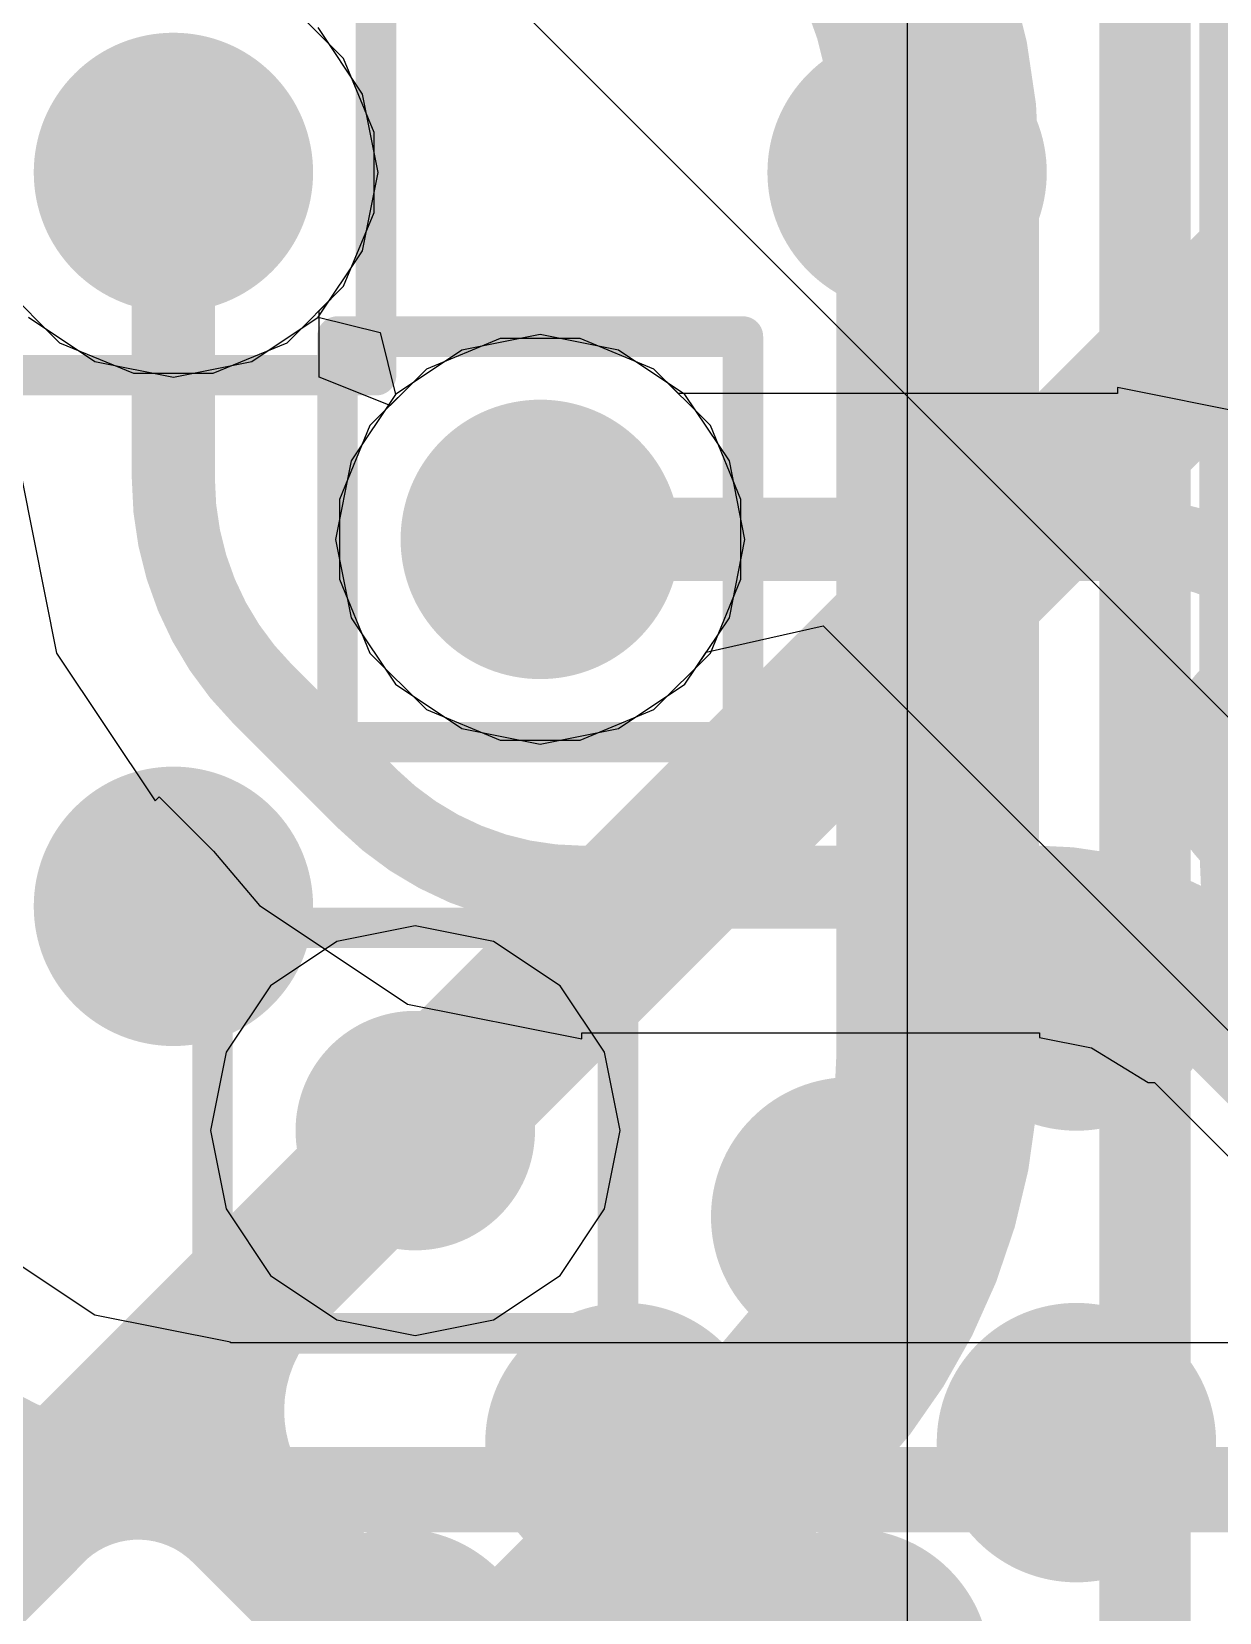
# Model space of a CAD drawing. Header units: inches. Extents: x -6 to 284, y -12 to 154.
# Drawn here: x 56.069 to 57.557, y 1.416 to 3.397 of the extents above; entities that cross this region are included whole.
import ezdxf

# ---------------------------------------------------------------- set-up
doc = ezdxf.new("R2010")
doc.units = ezdxf.units.IN
for name, color, linetype in [('Bottom Layer', 5, 'Continuous'), ('Bottom Overlay', 54, 'Continuous'), ('Bottom Paste', 16, 'Continuous'), ('Bottom Solder', 6, 'Continuous'), ('Drill Drawing', 1, 'Continuous'), ('GND-1', 16, 'Continuous'), ('GND-2', 90, 'Continuous'), ('GND-3', 216, 'Continuous'), ('GND-4', 54, 'Continuous'), ('PWR-1', 156, 'Continuous'), ('PWR-2', 130, 'Continuous'), ('Signal L1', 76, 'Continuous'), ('Signal L2', 6, 'Continuous'), ('Top Layer', 1, 'Continuous'), ('Top Paste', 8, 'Continuous'), ('Top Solder', 216, 'Continuous'), ('Via Holes', 16, 'Continuous')]:
    doc.layers.add(name, color=color, linetype=linetype)

# ---------------------------------------------------------------- blocks, each defined once
blk = doc.blocks.new('BGA_565_15_5_14_4__132')
at = {"layer": 'Top Layer'}
h = blk.add_hatch(color=1, dxfattribs=at)
edge = h.paths.add_edge_path()
edge.add_arc((2.60000242, 6.7999991), 0.12499848, 0, 360)
h = blk.add_hatch(color=1, dxfattribs=at)
edge = h.paths.add_edge_path()
edge.add_arc((2.99999908, 6.7999991), 0.12499848, 0, 360)
h = blk.add_hatch(color=1, dxfattribs=at)
edge = h.paths.add_edge_path()
edge.add_arc((1.79999894, 6.399999899999999), 0.12499848, 0, 360)
h = blk.add_hatch(color=1, dxfattribs=at)
edge = h.paths.add_edge_path()
edge.add_arc((2.20000068, 6.399999899999999), 0.12499848, 0, 360)
h = blk.add_hatch(color=1, dxfattribs=at)
edge = h.paths.add_edge_path()
edge.add_arc((2.59999988, 6.399999899999999), 0.12499848, 0, 360)
h = blk.add_hatch(color=1, dxfattribs=at)
edge = h.paths.add_edge_path()
edge.add_arc((2.99999908, 6.399999899999999), 0.12499848, 0, 360)
h = blk.add_hatch(color=1, dxfattribs=at)
edge = h.paths.add_edge_path()
edge.add_arc((3.40000082, 6.399999899999999), 0.12499848, 0, 360)
h = blk.add_hatch(color=1, dxfattribs=at)
edge = h.paths.add_edge_path()
edge.add_arc((1.62500056, 5.52500038), 0.12499848, 0, 360)
h = blk.add_hatch(color=1, dxfattribs=at)
edge = h.paths.add_edge_path()
edge.add_arc((2.27499926, 5.52500038), 0.12499848, 0, 360)
h = blk.add_hatch(color=1, dxfattribs=at)
edge = h.paths.add_edge_path()
edge.add_arc((2.9250005, 5.52500038), 0.12499848, 0, 360)
h = blk.add_hatch(color=1, dxfattribs=at)
edge = h.paths.add_edge_path()
edge.add_arc((2.27499926, 4.87499914), 0.12499848, 0, 360)
at = {"layer": 'Top Paste'}
h = blk.add_hatch(color=8, dxfattribs=at)
edge = h.paths.add_edge_path()
edge.add_arc((2.60000242, 6.7999991), 0.12499848, 0, 360)
h = blk.add_hatch(color=8, dxfattribs=at)
edge = h.paths.add_edge_path()
edge.add_arc((2.99999908, 6.7999991), 0.12499848, 0, 360)
h = blk.add_hatch(color=8, dxfattribs=at)
edge = h.paths.add_edge_path()
edge.add_arc((1.79999894, 6.399999899999999), 0.12499848, 0, 360)
h = blk.add_hatch(color=8, dxfattribs=at)
edge = h.paths.add_edge_path()
edge.add_arc((2.20000068, 6.399999899999999), 0.12499848, 0, 360)
h = blk.add_hatch(color=8, dxfattribs=at)
edge = h.paths.add_edge_path()
edge.add_arc((2.59999988, 6.399999899999999), 0.12499848, 0, 360)
h = blk.add_hatch(color=8, dxfattribs=at)
edge = h.paths.add_edge_path()
edge.add_arc((2.99999908, 6.399999899999999), 0.12499848, 0, 360)
h = blk.add_hatch(color=8, dxfattribs=at)
edge = h.paths.add_edge_path()
edge.add_arc((3.40000082, 6.399999899999999), 0.12499848, 0, 360)
h = blk.add_hatch(color=8, dxfattribs=at)
edge = h.paths.add_edge_path()
edge.add_arc((1.62500056, 5.52500038), 0.12499848, 0, 360)
h = blk.add_hatch(color=8, dxfattribs=at)
edge = h.paths.add_edge_path()
edge.add_arc((2.27499926, 5.52500038), 0.12499848, 0, 360)
h = blk.add_hatch(color=8, dxfattribs=at)
edge = h.paths.add_edge_path()
edge.add_arc((2.9250005, 5.52500038), 0.12499848, 0, 360)
h = blk.add_hatch(color=8, dxfattribs=at)
edge = h.paths.add_edge_path()
edge.add_arc((2.27499926, 4.87499914), 0.12499848, 0, 360)
at = {"layer": 'Top Solder'}
h = blk.add_hatch(color=216, dxfattribs=at)
edge = h.paths.add_edge_path()
edge.add_arc((2.60000242, 6.7999991), 0.17499838, 0, 360)
h = blk.add_hatch(color=216, dxfattribs=at)
edge = h.paths.add_edge_path()
edge.add_arc((2.99999908, 6.7999991), 0.17499838, 0, 360)
h = blk.add_hatch(color=216, dxfattribs=at)
edge = h.paths.add_edge_path()
edge.add_arc((1.79999894, 6.399999899999999), 0.17499838, 0, 360)
h = blk.add_hatch(color=216, dxfattribs=at)
edge = h.paths.add_edge_path()
edge.add_arc((2.20000068, 6.399999899999999), 0.17499838, 0, 360)
h = blk.add_hatch(color=216, dxfattribs=at)
edge = h.paths.add_edge_path()
edge.add_arc((2.59999988, 6.399999899999999), 0.17499838, 0, 360)
h = blk.add_hatch(color=216, dxfattribs=at)
edge = h.paths.add_edge_path()
edge.add_arc((2.99999908, 6.399999899999999), 0.17499838, 0, 360)
h = blk.add_hatch(color=216, dxfattribs=at)
edge = h.paths.add_edge_path()
edge.add_arc((3.40000082, 6.399999899999999), 0.17499838, 0, 360)
h = blk.add_hatch(color=216, dxfattribs=at)
edge = h.paths.add_edge_path()
edge.add_arc((1.62500056, 5.52500038), 0.17499838, 0, 360)
h = blk.add_hatch(color=216, dxfattribs=at)
edge = h.paths.add_edge_path()
edge.add_arc((2.27499926, 5.52500038), 0.17499838, 0, 360)
h = blk.add_hatch(color=216, dxfattribs=at)
edge = h.paths.add_edge_path()
edge.add_arc((2.9250005, 5.52500038), 0.17499838, 0, 360)
h = blk.add_hatch(color=216, dxfattribs=at)
edge = h.paths.add_edge_path()
edge.add_arc((2.27499926, 4.87499914), 0.17499838, 0, 360)
blk = doc.blocks.new('CAP_0201_B_376')
at = {"layer": 'Bottom Layer'}
for points in [[(-0.44999656, 0.1499997), (-0.14999716, 0.1499997), (-0.14999716, -0.1499997), (-0.44999656, -0.1499997)], [(0.14999716, 0.1499997), (0.44999656, 0.1499997), (0.44999656, -0.1499997), (0.14999716, -0.1499997)]]:
    blk.add_hatch(color=5, dxfattribs=at).paths.add_polyline_path(points)
at = {"layer": 'Bottom Paste'}
for points in [[(-0.44999656, 0.1499997), (-0.14999716, 0.1499997), (-0.14999716, -0.1499997), (-0.44999656, -0.1499997)], [(0.14999716, 0.1499997), (0.44999656, 0.1499997), (0.44999656, -0.1499997), (0.14999716, -0.1499997)]]:
    blk.add_hatch(color=16, dxfattribs=at).paths.add_polyline_path(points)
at = {"layer": 'Bottom Solder'}
for points in [[(-0.50499772, 0.20500086), (-0.094996, 0.20500086), (-0.094996, -0.20500086), (-0.50499772, -0.20500086)], [(0.094996, 0.20500086), (0.50499772, 0.20500086), (0.50499772, -0.20500086), (0.094996, -0.20500086)]]:
    blk.add_hatch(color=6, dxfattribs=at).paths.add_polyline_path(points)
at = {"layer": 'Bottom Overlay'}
for points in [[(-0.5334, 0.2286, 0.127, 0.127, 0), (-0.2032, 0.2286, 0.127, 0.127, 0)], [(-0.5334, 0.2286, 0.127, 0.127, 0), (-0.5334, -0.2286, 0.127, 0.127, 0)], [(0.2032, 0.2286, 0.127, 0.127, 0), (0.5334, 0.2286, 0.127, 0.127, 0)], [(0.5334, 0.2286, 0.127, 0.127, 0), (0.5334, -0.2286, 0.127, 0.127, 0)], [(-0.5334, -0.2286, 0.127, 0.127, 0), (-0.2032, -0.2286, 0.127, 0.127, 0)], [(0.2032, -0.2286, 0.127, 0.127, 0), (0.5334, -0.2286, 0.127, 0.127, 0)]]:
    blk.add_lwpolyline(points, format="xyseb", dxfattribs=at)
for points in [[(-0.5651499999999999, 0.2286, 0.0635, 0.0635, 1), (-0.5016499999999999, 0.2286, 0.0635, 0.0635, 1)], [(-0.5651499999999999, 0.2286, 0.0635, 0.0635, 1), (-0.5016499999999999, 0.2286, 0.0635, 0.0635, 1)], [(-0.23495, 0.2286, 0.0635, 0.0635, 1), (-0.17145, 0.2286, 0.0635, 0.0635, 1)], [(0.17145, 0.2286, 0.0635, 0.0635, 1), (0.23495, 0.2286, 0.0635, 0.0635, 1)], [(0.5016499999999999, 0.2286, 0.0635, 0.0635, 1), (0.5651499999999999, 0.2286, 0.0635, 0.0635, 1)], [(0.5016499999999999, 0.2286, 0.0635, 0.0635, 1), (0.5651499999999999, 0.2286, 0.0635, 0.0635, 1)], [(-0.5651499999999999, -0.2286, 0.0635, 0.0635, 1), (-0.5016499999999999, -0.2286, 0.0635, 0.0635, 1)], [(-0.5651499999999999, -0.2286, 0.0635, 0.0635, 1), (-0.5016499999999999, -0.2286, 0.0635, 0.0635, 1)], [(-0.23495, -0.2286, 0.0635, 0.0635, 1), (-0.17145, -0.2286, 0.0635, 0.0635, 1)], [(0.17145, -0.2286, 0.0635, 0.0635, 1), (0.23495, -0.2286, 0.0635, 0.0635, 1)], [(0.5016499999999999, -0.2286, 0.0635, 0.0635, 1), (0.5651499999999999, -0.2286, 0.0635, 0.0635, 1)], [(0.5016499999999999, -0.2286, 0.0635, 0.0635, 1), (0.5651499999999999, -0.2286, 0.0635, 0.0635, 1)]]:
    blk.add_lwpolyline(points, format="xyseb", close=True, dxfattribs=at)

msp = doc.modelspace()

# ---------------------------------------------------------------- hatches: boundary and pattern name
at = {"layer": 'Bottom Layer'}
h = msp.add_hatch(color=5, dxfattribs=at)
edge = h.paths.add_edge_path()
edge.add_arc((56.2462934, 3.22015612), 0.1499997, 0, 360)
h = msp.add_hatch(color=5, dxfattribs=at)
edge = h.paths.add_edge_path()
edge.add_arc((56.70591401999999, 2.7605355), 0.1499997, 0, 360)
h = msp.add_hatch(color=5, dxfattribs=at)
edge = h.paths.add_edge_path()
edge.add_arc((56.54941445999999, 2.0199731), 0.1499997, 0, 360)
at = {"layer": 'GND-1'}
h = msp.add_hatch(color=16, dxfattribs=at)
edge = h.paths.add_edge_path()
edge.add_arc((56.2462934, 3.22015612), 0.1499997, 0, 360)
h = msp.add_hatch(color=16, dxfattribs=at)
edge = h.paths.add_edge_path()
edge.add_arc((56.70591401999999, 2.7605355), 0.1499997, 0, 360)
h = msp.add_hatch(color=16, dxfattribs=at)
edge = h.paths.add_edge_path()
edge.add_arc((56.54941445999999, 2.0199731), 0.1499997, 0, 360)
at = {"layer": 'GND-2'}
h = msp.add_hatch(color=90, dxfattribs=at)
edge = h.paths.add_edge_path()
edge.add_arc((56.2462934, 3.22015612), 0.1499997, 0, 360)
h = msp.add_hatch(color=90, dxfattribs=at)
edge = h.paths.add_edge_path()
edge.add_arc((56.70591401999999, 2.7605355), 0.1499997, 0, 360)
h = msp.add_hatch(color=90, dxfattribs=at)
edge = h.paths.add_edge_path()
edge.add_arc((56.54941445999999, 2.0199731), 0.1499997, 0, 360)
at = {"layer": 'GND-3'}
h = msp.add_hatch(color=216, dxfattribs=at)
edge = h.paths.add_edge_path()
edge.add_arc((56.2462934, 3.22015612), 0.1499997, 0, 360)
h = msp.add_hatch(color=216, dxfattribs=at)
edge = h.paths.add_edge_path()
edge.add_arc((56.70591401999999, 2.7605355), 0.1499997, 0, 360)
h = msp.add_hatch(color=216, dxfattribs=at)
edge = h.paths.add_edge_path()
edge.add_arc((56.54941445999999, 2.0199731), 0.1499997, 0, 360)
at = {"layer": 'GND-4'}
h = msp.add_hatch(color=54, dxfattribs=at)
edge = h.paths.add_edge_path()
edge.add_arc((56.2462934, 3.22015612), 0.1499997, 0, 360)
h = msp.add_hatch(color=54, dxfattribs=at)
edge = h.paths.add_edge_path()
edge.add_arc((56.70591401999999, 2.7605355), 0.1499997, 0, 360)
h = msp.add_hatch(color=54, dxfattribs=at)
edge = h.paths.add_edge_path()
edge.add_arc((56.54941445999999, 2.0199731), 0.1499997, 0, 360)
at = {"layer": 'PWR-1'}
h = msp.add_hatch(color=156, dxfattribs=at)
edge = h.paths.add_edge_path()
edge.add_arc((56.2462934, 3.22015612), 0.1499997, 0, 360)
h = msp.add_hatch(color=156, dxfattribs=at)
edge = h.paths.add_edge_path()
edge.add_arc((56.70591401999999, 2.7605355), 0.1499997, 0, 360)
h = msp.add_hatch(color=156, dxfattribs=at)
edge = h.paths.add_edge_path()
edge.add_arc((56.54941445999999, 2.0199731), 0.1499997, 0, 360)
at = {"layer": 'PWR-2'}
h = msp.add_hatch(color=130, dxfattribs=at)
edge = h.paths.add_edge_path()
edge.add_arc((56.2462934, 3.22015612), 0.1499997, 0, 360)
h = msp.add_hatch(color=130, dxfattribs=at)
edge = h.paths.add_edge_path()
edge.add_arc((56.70591401999999, 2.7605355), 0.1499997, 0, 360)
h = msp.add_hatch(color=130, dxfattribs=at)
edge = h.paths.add_edge_path()
edge.add_arc((56.54941445999999, 2.0199731), 0.1499997, 0, 360)
at = {"layer": 'Signal L1'}
h = msp.add_hatch(color=76, dxfattribs=at)
edge = h.paths.add_edge_path()
edge.add_arc((56.2462934, 3.22015612), 0.1499997, 0, 360)
h = msp.add_hatch(color=76, dxfattribs=at)
edge = h.paths.add_edge_path()
edge.add_arc((56.70591401999999, 2.7605355), 0.1499997, 0, 360)
h = msp.add_hatch(color=76, dxfattribs=at)
edge = h.paths.add_edge_path()
edge.add_arc((56.54941445999999, 2.0199731), 0.1499997, 0, 360)
at = {"layer": 'Signal L2'}
h = msp.add_hatch(color=6, dxfattribs=at)
edge = h.paths.add_edge_path()
edge.add_arc((56.2462934, 3.22015612), 0.1499997, 0, 360)
h = msp.add_hatch(color=6, dxfattribs=at)
edge = h.paths.add_edge_path()
edge.add_arc((56.70591401999999, 2.7605355), 0.1499997, 0, 360)
h = msp.add_hatch(color=6, dxfattribs=at)
edge = h.paths.add_edge_path()
edge.add_arc((56.54941445999999, 2.0199731), 0.1499997, 0, 360)
at = {"layer": 'Top Layer'}
h = msp.add_hatch(color=1, dxfattribs=at)
edge = h.paths.add_edge_path()
edge.add_arc((56.2462934, 3.22015612), 0.1499997, 0, 360)
h = msp.add_hatch(color=1, dxfattribs=at)
edge = h.paths.add_edge_path()
edge.add_arc((56.70591401999999, 2.7605355), 0.1499997, 0, 360)
h = msp.add_hatch(color=1, dxfattribs=at)
edge = h.paths.add_edge_path()
edge.add_arc((56.54941445999999, 2.0199731), 0.1499997, 0, 360)
at = {"layer": 'Via Holes'}
h = msp.add_hatch(color=7, dxfattribs=at)
edge = h.paths.add_edge_path()
edge.add_arc((56.2462934, 3.22015612), 0.07499858, 0, 360)
h = msp.add_hatch(color=7, dxfattribs=at)
edge = h.paths.add_edge_path()
edge.add_arc((56.70591401999999, 2.7605355), 0.07499858, 0, 360)
h = msp.add_hatch(color=7, dxfattribs=at)
edge = h.paths.add_edge_path()
edge.add_arc((56.54941445999999, 2.0199731), 0.07499858, 0, 360)

# ---------------------------------------------------------------- linework, layer by layer
at = {"layer": 'Bottom Layer'}
for p, q in [((56.45958989999999, 3.36267552), (56.38881279999999, 3.43345262)), ((56.4978931, 3.27020174), (56.45958989999999, 3.36267552)), ((56.4978931, 3.1701105), (56.4978931, 3.27020174)), ((56.45958989999999, 3.07763672), (56.4978931, 3.1701105)), ((56.428894, 3.04694082), (56.45958989999999, 3.07763672)), ((56.428894, 2.9638371), (56.428894, 3.04694082)), ((56.6558684, 3.0121352), (56.56339462, 2.973832)), ((56.75595963999999, 3.0121352), (56.6558684, 3.0121352)), ((56.84843341999999, 2.973832), (56.75595963999999, 3.0121352)), ((56.56339462, 2.973832), (56.51779399999999, 2.92823138)), ((56.87913185999999, 2.94313356), (56.84843341999999, 2.973832)), ((56.51779399999999, 2.92823138), (56.428894, 2.9638371)), ((57.64758853999999, 2.9071316), (57.42905963999999, 2.95059862)), ((57.42905963999999, 2.95059862), (57.42905963999999, 2.94313356)), ((57.42905963999999, 2.94313356), (56.87913185999999, 2.94313356)), ((56.05627346, 2.836529759999999), (56.09974047999999, 2.61800086)), ((56.09974047999999, 2.61800086), (56.2233445, 2.43301774)), ((56.2233445, 2.43301774), (56.22851848, 2.4381841)), ((56.22851848, 2.4381841), (56.2286531, 2.4381714)), ((56.2286531, 2.4381714), (56.29667938, 2.37014512)), ((56.29667938, 2.37014512), (56.35426117999999, 2.30200454)), ((56.35426117999999, 2.30200454), (56.4263159, 2.25386138)), ((56.4263159, 2.25386138), (56.5395237, 2.17821764)), ((56.5395237, 2.17821764), (56.7580526, 2.13475062)), ((56.7580526, 2.13475062), (56.7580526, 2.14221568)), ((56.7580526, 2.14221568), (57.33142203999999, 2.14221568)), ((57.33142203999999, 2.14221568), (57.33142203999999, 2.13673182)), ((57.33142203999999, 2.13673182), (57.39683974, 2.1237194)), ((57.39683974, 2.1237194), (57.46775399999999, 2.08028032)), ((57.46775399999999, 2.08028032), (57.47554164, 2.08028286)), ((57.47554164, 2.08028286), (57.71277764, 1.84304686)), ((56.14811731999999, 1.78857148), (56.03827248, 1.86196732)), ((56.31797474, 1.7547844), (56.14811731999999, 1.78857148)), ((56.31797474, 1.75414686), (56.31797474, 1.7547844)), ((57.67595525999999, 1.75414686), (56.31797474, 1.75414686))]:
    msp.add_line(p, q, dxfattribs=at)
for points in [[(56.24631626, 2.836529759999999, 0.10414, 0.10414, 0), (56.24631626, 3.220176439999999, 0.10414, 0.10414, 0)], [(56.35775622, 2.56727452, 0.10414, 0.10414, -0.1987644589970463), (56.24631626, 2.836529759999999, 0.10414, 0.10414, 0)], [(56.70593688, 2.76055582, 0.10414, 0.10414, 0), (57.42905963999999, 2.76055582, 0.10414, 0.10414, 0)], [(57.42905963999999, 2.76055582, 0.10414, 0.10414, -0.1987644589970464), (57.69831488, 2.64911586, 0.10414, 0.10414, 0)], [(56.35775622, 2.56727452, 0.10414, 0.10414, 0), (56.48864495999999, 2.43638578, 0.10414, 0.10414, 0)], [(56.48864495999999, 2.43638578, 0.10414, 0.10414, 0), (56.48879735999999, 2.43623338, 0.10414, 0.10414, 0)], [(56.48879735999999, 2.43623338, 0.10414, 0.10414, -0.0001414213649990692), (56.48864495999999, 2.43638578, 0.10414, 0.10414, 0)], [(56.7580526, 2.32479342, 0.10414, 0.10414, -0.1987644589971193), (56.48879735999999, 2.43623338, 0.10414, 0.10414, 0)], [(56.7580526, 2.32479342, 0.10414, 0.10414, 0), (57.33142203999999, 2.32479342, 0.10414, 0.10414, 0)], [(57.33142203999999, 2.32479342, 0.10414, 0.10414, -0.1987644589970464), (57.60067727999999, 2.21335346, 0.10414, 0.10414, 0)], [(57.60067727999999, 2.21335346, 0.10414, 0.10414, 0), (57.91160122, 1.90242952, 0.10414, 0.10414, 0)], [(56.31797474, 1.57027372, 0.10668, 0.10668, -0.198912367379658), (55.87365254, 1.75431958, 0.10668, 0.10668, 0)], [(56.31797474, 1.57027372, 0.10668, 0.10668, 0), (58.78397438, 1.57027372, 0.10668, 0.10668, 0)]]:
    msp.add_lwpolyline(points, format="xyseb", dxfattribs=at)
for points in [[(56.22028125999999, 3.220176439999999, 0.05207, 0.05207, 1), (56.27235125999999, 3.220176439999999, 0.05207, 0.05207, 1)], [(56.22028125999999, 2.836529759999999, 0.05207, 0.05207, 1), (56.27235125999999, 2.836529759999999, 0.05207, 0.05207, 1)], [(56.22028125999999, 2.836529759999999, 0.05207, 0.05207, 1), (56.27235125999999, 2.836529759999999, 0.05207, 0.05207, 1)], [(56.67990188, 2.76055582, 0.05207, 0.05207, 1), (56.73197188, 2.76055582, 0.05207, 0.05207, 1)], [(57.40302464, 2.76055582, 0.05207, 0.05207, 1), (57.45509464, 2.76055582, 0.05207, 0.05207, 1)], [(57.40302464, 2.76055582, 0.05207, 0.05207, 1), (57.45509464, 2.76055582, 0.05207, 0.05207, 1)], [(56.33172122, 2.56727452, 0.05207, 0.05207, 1), (56.38379122, 2.56727452, 0.05207, 0.05207, 1)], [(56.33172122, 2.56727452, 0.05207, 0.05207, 1), (56.38379122, 2.56727452, 0.05207, 0.05207, 1)], [(56.46260996, 2.43638578, 0.05207, 0.05207, 1), (56.51467996, 2.43638578, 0.05207, 0.05207, 1)], [(56.46260996, 2.43638578, 0.05207, 0.05207, 1), (56.51467996, 2.43638578, 0.05207, 0.05207, 1)], [(56.46260996, 2.43638578, 0.05207, 0.05207, 1), (56.51467996, 2.43638578, 0.05207, 0.05207, 1)], [(56.46276236, 2.43623338, 0.05207, 0.05207, 1), (56.51483235999999, 2.43623338, 0.05207, 0.05207, 1)], [(56.46276236, 2.43623338, 0.05207, 0.05207, 1), (56.51483235999999, 2.43623338, 0.05207, 0.05207, 1)], [(56.46276236, 2.43623338, 0.05207, 0.05207, 1), (56.51483235999999, 2.43623338, 0.05207, 0.05207, 1)], [(56.7320176, 2.32479342, 0.05207, 0.05207, 1), (56.78408759999999, 2.32479342, 0.05207, 0.05207, 1)], [(56.7320176, 2.32479342, 0.05207, 0.05207, 1), (56.78408759999999, 2.32479342, 0.05207, 0.05207, 1)], [(57.30538704, 2.32479342, 0.05207, 0.05207, 1), (57.35745704, 2.32479342, 0.05207, 0.05207, 1)], [(57.30538704, 2.32479342, 0.05207, 0.05207, 1), (57.35745704, 2.32479342, 0.05207, 0.05207, 1)], [(57.57464228, 2.21335346, 0.05207, 0.05207, 1), (57.62671227999999, 2.21335346, 0.05207, 0.05207, 1)], [(57.57464228, 2.21335346, 0.05207, 0.05207, 1), (57.62671227999999, 2.21335346, 0.05207, 0.05207, 1)], [(56.29130473999999, 1.57027372, 0.05333999999999999, 0.05333999999999999, 1), (56.34464473999999, 1.57027372, 0.05333999999999999, 0.05333999999999999, 1)], [(56.29130473999999, 1.57027372, 0.05333999999999999, 0.05333999999999999, 1), (56.34464473999999, 1.57027372, 0.05333999999999999, 0.05333999999999999, 1)]]:
    msp.add_lwpolyline(points, format="xyseb", close=True, dxfattribs=at)
at = {"layer": 'Drill Drawing'}
for points in [[(56.5002934, 2.96615612, 0.0508, 0.0508, 0), (56.5002934, 3.47415612, 0.0508, 0.0508, 0)], [(56.45191402, 3.0145355, 0.0508, 0.0508, 0), (56.95991402, 3.0145355, 0.0508, 0.0508, 0)], [(56.45191402, 2.5065355, 0.0508, 0.0508, 0), (56.45191402, 3.0145355, 0.0508, 0.0508, 0)], [(56.95991402, 2.5065355, 0.0508, 0.0508, 0), (56.95991402, 3.0145355, 0.0508, 0.0508, 0)], [(55.99229339999999, 2.96615612, 0.0508, 0.0508, 0), (56.5002934, 2.96615612, 0.0508, 0.0508, 0)], [(56.45191402, 2.5065355, 0.0508, 0.0508, 0), (56.95991402, 2.5065355, 0.0508, 0.0508, 0)], [(56.29541445999999, 2.2739731, 0.0508, 0.0508, 0), (56.80341445999999, 2.2739731, 0.0508, 0.0508, 0)], [(56.29541445999999, 1.7659731, 0.0508, 0.0508, 0), (56.29541445999999, 2.2739731, 0.0508, 0.0508, 0)], [(56.80341445999999, 1.7659731, 0.0508, 0.0508, 0), (56.80341445999999, 2.2739731, 0.0508, 0.0508, 0)], [(56.29541445999999, 1.7659731, 0.0508, 0.0508, 0), (56.80341445999999, 1.7659731, 0.0508, 0.0508, 0)]]:
    msp.add_lwpolyline(points, format="xyseb", dxfattribs=at)
for points in [[(56.43921401999999, 3.0145355, 0.0254, 0.0254, 1), (56.46461401999999, 3.0145355, 0.0254, 0.0254, 1)], [(56.43921401999999, 3.0145355, 0.0254, 0.0254, 1), (56.46461401999999, 3.0145355, 0.0254, 0.0254, 1)], [(56.94721402, 3.0145355, 0.0254, 0.0254, 1), (56.97261401999999, 3.0145355, 0.0254, 0.0254, 1)], [(56.94721402, 3.0145355, 0.0254, 0.0254, 1), (56.97261401999999, 3.0145355, 0.0254, 0.0254, 1)], [(56.48759339999999, 2.96615612, 0.0254, 0.0254, 1), (56.5129934, 2.96615612, 0.0254, 0.0254, 1)], [(56.48759339999999, 2.96615612, 0.0254, 0.0254, 1), (56.5129934, 2.96615612, 0.0254, 0.0254, 1)], [(56.43921401999999, 2.5065355, 0.0254, 0.0254, 1), (56.46461401999999, 2.5065355, 0.0254, 0.0254, 1)], [(56.43921401999999, 2.5065355, 0.0254, 0.0254, 1), (56.46461401999999, 2.5065355, 0.0254, 0.0254, 1)], [(56.94721402, 2.5065355, 0.0254, 0.0254, 1), (56.97261401999999, 2.5065355, 0.0254, 0.0254, 1)], [(56.94721402, 2.5065355, 0.0254, 0.0254, 1), (56.97261401999999, 2.5065355, 0.0254, 0.0254, 1)], [(56.28271446, 2.2739731, 0.0254, 0.0254, 1), (56.30811446, 2.2739731, 0.0254, 0.0254, 1)], [(56.28271446, 2.2739731, 0.0254, 0.0254, 1), (56.30811446, 2.2739731, 0.0254, 0.0254, 1)], [(56.79071446, 2.2739731, 0.0254, 0.0254, 1), (56.81611445999999, 2.2739731, 0.0254, 0.0254, 1)], [(56.79071446, 2.2739731, 0.0254, 0.0254, 1), (56.81611445999999, 2.2739731, 0.0254, 0.0254, 1)], [(56.28271446, 1.7659731, 0.0254, 0.0254, 1), (56.30811446, 1.7659731, 0.0254, 0.0254, 1)], [(56.28271446, 1.7659731, 0.0254, 0.0254, 1), (56.30811446, 1.7659731, 0.0254, 0.0254, 1)], [(56.79071446, 1.7659731, 0.0254, 0.0254, 1), (56.81611445999999, 1.7659731, 0.0254, 0.0254, 1)], [(56.79071446, 1.7659731, 0.0254, 0.0254, 1), (56.81611445999999, 1.7659731, 0.0254, 0.0254, 1)]]:
    msp.add_lwpolyline(points, format="xyseb", close=True, dxfattribs=at)
at = {"layer": 'GND-1'}
for p, q in [((56.45958989999999, 3.36267552), (56.38881279999999, 3.43345262)), ((56.4978931, 3.27020174), (56.45958989999999, 3.36267552)), ((56.4978931, 3.1701105), (56.4978931, 3.27020174)), ((56.45958989999999, 3.07763672), (56.4978931, 3.1701105)), ((56.0329969, 3.07763672), (56.103774, 3.00685962)), ((56.38881279999999, 3.00685962), (56.45958989999999, 3.07763672)), ((56.6558684, 3.0121352), (56.56339462, 2.973832)), ((56.75595963999999, 3.0121352), (56.6558684, 3.0121352)), ((56.84843341999999, 2.973832), (56.75595963999999, 3.0121352)), ((56.103774, 3.00685962), (56.19624778, 2.96855642)), ((56.29633902, 2.96855642), (56.38881279999999, 3.00685962)), ((56.56339462, 2.973832), (56.49261752, 2.9030549)), ((56.91921051999999, 2.9030549), (56.84843341999999, 2.973832)), ((56.19624778, 2.96855642), (56.29633902, 2.96855642)), ((56.49261752, 2.9030549), (56.45431431999999, 2.81058112)), ((56.95751371999999, 2.81058112), (56.91921051999999, 2.9030549)), ((56.45431431999999, 2.81058112), (56.45431431999999, 2.710489879999999)), ((56.95751371999999, 2.710489879999999), (56.95751371999999, 2.81058112)), ((56.45431431999999, 2.710489879999999), (56.49261752, 2.6180161)), ((56.91921051999999, 2.6180161), (56.95751371999999, 2.710489879999999)), ((56.49261752, 2.6180161), (56.56339462, 2.547239)), ((56.84843341999999, 2.547239), (56.91921051999999, 2.6180161)), ((56.56339462, 2.547239), (56.6558684, 2.5089358)), ((56.75595963999999, 2.5089358), (56.84843341999999, 2.547239)), ((56.6558684, 2.5089358), (56.75595963999999, 2.5089358))]:
    msp.add_line(p, q, dxfattribs=at)
at = {"layer": 'GND-2'}
for p, q in [((56.45958989999999, 3.36267552), (56.38881279999999, 3.43345262)), ((56.4978931, 3.27020174), (56.45958989999999, 3.36267552)), ((56.4978931, 3.1701105), (56.4978931, 3.27020174)), ((56.45958989999999, 3.07763672), (56.4978931, 3.1701105)), ((56.0329969, 3.07763672), (56.103774, 3.00685962)), ((56.38881279999999, 3.00685962), (56.45958989999999, 3.07763672)), ((56.6558684, 3.0121352), (56.56339462, 2.973832)), ((56.75595963999999, 3.0121352), (56.6558684, 3.0121352)), ((56.84843341999999, 2.973832), (56.75595963999999, 3.0121352)), ((56.103774, 3.00685962), (56.19624778, 2.96855642)), ((56.29633902, 2.96855642), (56.38881279999999, 3.00685962)), ((56.56339462, 2.973832), (56.49261752, 2.9030549)), ((56.91921051999999, 2.9030549), (56.84843341999999, 2.973832)), ((56.19624778, 2.96855642), (56.29633902, 2.96855642)), ((56.49261752, 2.9030549), (56.45431431999999, 2.81058112)), ((56.95751371999999, 2.81058112), (56.91921051999999, 2.9030549)), ((56.45431431999999, 2.81058112), (56.45431431999999, 2.710489879999999)), ((56.95751371999999, 2.710489879999999), (56.95751371999999, 2.81058112)), ((56.45431431999999, 2.710489879999999), (56.49261752, 2.6180161)), ((56.91921051999999, 2.6180161), (56.95751371999999, 2.710489879999999)), ((56.49261752, 2.6180161), (56.56339462, 2.547239)), ((56.84843341999999, 2.547239), (56.91921051999999, 2.6180161)), ((56.56339462, 2.547239), (56.6558684, 2.5089358)), ((56.75595963999999, 2.5089358), (56.84843341999999, 2.547239)), ((56.6558684, 2.5089358), (56.75595963999999, 2.5089358))]:
    msp.add_line(p, q, dxfattribs=at)
at = {"layer": 'GND-3'}
for p, q in [((56.45958989999999, 3.36267552), (56.38881279999999, 3.43345262)), ((56.4978931, 3.27020174), (56.45958989999999, 3.36267552)), ((56.4978931, 3.1701105), (56.4978931, 3.27020174)), ((56.45958989999999, 3.07763672), (56.4978931, 3.1701105)), ((56.0329969, 3.07763672), (56.103774, 3.00685962)), ((56.38881279999999, 3.00685962), (56.45958989999999, 3.07763672)), ((56.6558684, 3.0121352), (56.56339462, 2.973832)), ((56.75595963999999, 3.0121352), (56.6558684, 3.0121352)), ((56.84843341999999, 2.973832), (56.75595963999999, 3.0121352)), ((56.103774, 3.00685962), (56.19624778, 2.96855642)), ((56.29633902, 2.96855642), (56.38881279999999, 3.00685962)), ((56.56339462, 2.973832), (56.49261752, 2.9030549)), ((56.91921051999999, 2.9030549), (56.84843341999999, 2.973832)), ((56.19624778, 2.96855642), (56.29633902, 2.96855642)), ((56.49261752, 2.9030549), (56.45431431999999, 2.81058112)), ((56.95751371999999, 2.81058112), (56.91921051999999, 2.9030549)), ((56.45431431999999, 2.81058112), (56.45431431999999, 2.710489879999999)), ((56.95751371999999, 2.710489879999999), (56.95751371999999, 2.81058112)), ((56.45431431999999, 2.710489879999999), (56.49261752, 2.6180161)), ((56.91921051999999, 2.6180161), (56.95751371999999, 2.710489879999999)), ((56.49261752, 2.6180161), (56.56339462, 2.547239)), ((56.84843341999999, 2.547239), (56.91921051999999, 2.6180161)), ((56.56339462, 2.547239), (56.6558684, 2.5089358)), ((56.75595963999999, 2.5089358), (56.84843341999999, 2.547239)), ((56.6558684, 2.5089358), (56.75595963999999, 2.5089358))]:
    msp.add_line(p, q, dxfattribs=at)
at = {"layer": 'GND-4'}
for p, q in [((56.45958989999999, 3.36267552), (56.38881279999999, 3.43345262)), ((56.4978931, 3.27020174), (56.45958989999999, 3.36267552)), ((56.4978931, 3.1701105), (56.4978931, 3.27020174)), ((56.45958989999999, 3.07763672), (56.4978931, 3.1701105)), ((56.0329969, 3.07763672), (56.103774, 3.00685962)), ((56.38881279999999, 3.00685962), (56.45958989999999, 3.07763672)), ((56.6558684, 3.0121352), (56.56339462, 2.973832)), ((56.75595963999999, 3.0121352), (56.6558684, 3.0121352)), ((56.84843341999999, 2.973832), (56.75595963999999, 3.0121352)), ((56.103774, 3.00685962), (56.19624778, 2.96855642)), ((56.29633902, 2.96855642), (56.38881279999999, 3.00685962)), ((56.56339462, 2.973832), (56.49261752, 2.9030549)), ((56.91921051999999, 2.9030549), (56.84843341999999, 2.973832)), ((56.19624778, 2.96855642), (56.29633902, 2.96855642)), ((56.49261752, 2.9030549), (56.45431431999999, 2.81058112)), ((56.95751371999999, 2.81058112), (56.91921051999999, 2.9030549)), ((56.45431431999999, 2.81058112), (56.45431431999999, 2.710489879999999)), ((56.95751371999999, 2.710489879999999), (56.95751371999999, 2.81058112)), ((56.45431431999999, 2.710489879999999), (56.49261752, 2.6180161)), ((56.91921051999999, 2.6180161), (56.95751371999999, 2.710489879999999)), ((56.49261752, 2.6180161), (56.56339462, 2.547239)), ((56.84843341999999, 2.547239), (56.91921051999999, 2.6180161)), ((56.56339462, 2.547239), (56.6558684, 2.5089358)), ((56.75595963999999, 2.5089358), (56.84843341999999, 2.547239)), ((56.6558684, 2.5089358), (56.75595963999999, 2.5089358))]:
    msp.add_line(p, q, dxfattribs=at)
at = {"layer": 'PWR-1'}
for p, q in [((57.16551685999999, 6.64059124), (57.16551685999999, -3.77004326)), ((56.48329572, 3.31832458), (56.4276875, 3.401550219999999)), ((56.50282324, 3.22015612), (56.48329572, 3.31832458)), ((56.48329572, 3.12198766), (56.50282324, 3.22015612)), ((56.4276875, 3.03876202), (56.48329572, 3.12198766)), ((56.06489929999999, 3.03876202), (56.14812494, 2.9831538)), ((56.34446186, 2.9831538), (56.4276875, 3.03876202)), ((56.70591401999999, 3.01706534), (56.60774556, 2.99753782)), ((56.80408247999999, 2.99753782), (56.70591401999999, 3.01706534)), ((56.60774556, 2.99753782), (56.52451992, 2.9419296)), ((56.88730811999999, 2.9419296), (56.80408247999999, 2.99753782)), ((56.14812494, 2.9831538), (56.2462934, 2.96362628)), ((56.2462934, 2.96362628), (56.34446186, 2.9831538)), ((56.52451992, 2.9419296), (56.4689117, 2.85870396)), ((56.94291634, 2.85870396), (56.88730811999999, 2.9419296)), ((56.4689117, 2.85870396), (56.44938418, 2.7605355)), ((56.96244386, 2.7605355), (56.94291634, 2.85870396)), ((56.44938418, 2.7605355), (56.4689117, 2.66236704)), ((56.94291634, 2.66236704), (56.96244386, 2.7605355)), ((56.4689117, 2.66236704), (56.52451992, 2.5791414)), ((56.88730811999999, 2.5791414), (56.94291634, 2.66236704)), ((56.52451992, 2.5791414), (56.60774556, 2.52353318)), ((56.80408247999999, 2.52353318), (56.88730811999999, 2.5791414)), ((56.60774556, 2.52353318), (56.70591401999999, 2.50400566)), ((56.70591401999999, 2.50400566), (56.80408247999999, 2.52353318)), ((56.54941445999999, 2.27650294), (56.451246, 2.25697542)), ((56.64758292, 2.25697542), (56.54941445999999, 2.27650294)), ((56.451246, 2.25697542), (56.36802036, 2.2013672)), ((56.73080855999999, 2.2013672), (56.64758292, 2.25697542)), ((56.36802036, 2.2013672), (56.31241214, 2.11814156)), ((56.78641678, 2.11814156), (56.73080855999999, 2.2013672)), ((56.31241214, 2.11814156), (56.29288462, 2.0199731)), ((56.80594429999999, 2.0199731), (56.78641678, 2.11814156)), ((56.29288462, 2.0199731), (56.31241214, 1.92180464)), ((56.78641678, 1.92180464), (56.80594429999999, 2.0199731)), ((56.31241214, 1.92180464), (56.36802036, 1.838579)), ((56.73080855999999, 1.838579), (56.78641678, 1.92180464)), ((56.36802036, 1.838579), (56.451246, 1.78297078)), ((56.64758292, 1.78297078), (56.73080855999999, 1.838579)), ((56.451246, 1.78297078), (56.54941445999999, 1.76344326)), ((56.54941445999999, 1.76344326), (56.64758292, 1.78297078))]:
    msp.add_line(p, q, dxfattribs=at)
msp.add_lwpolyline([(57.46383732, -6.173028039999999, 0.1143, 0.1143, 0), (57.46383732, 3.8854507, 0.1143, 0.1143, 0)], format="xyseb", dxfattribs=at)
at = {"layer": 'PWR-2'}
for p, q in [((58.90577245999999, 1.19971058), (56.33455585999999, 3.7709348)), ((56.06489929999999, 3.03876202), (56.14812494, 2.9831538)), ((56.34446186, 2.9831538), (56.42768495999999, 3.03876202)), ((56.42768495999999, 3.03876202), (56.50545214, 3.01969424)), ((56.50545214, 3.01969424), (56.52451992, 2.94192706)), ((56.14812494, 2.9831538), (56.2462934, 2.96362628)), ((56.2462934, 2.96362628), (56.34446186, 2.9831538)), ((56.52451992, 2.94192706), (56.4689117, 2.85870396)), ((56.4689117, 2.85870396), (56.44938418, 2.7605355)), ((56.44938418, 2.7605355), (56.4689117, 2.66236704)), ((56.4689117, 2.66236704), (56.52451992, 2.5791414)), ((56.91408479999999, 2.61921752), (57.06055644, 2.65235182)), ((57.06055644, 2.65235182), (58.08148658, 1.63142168)), ((56.88730811999999, 2.5791414), (56.91408479999999, 2.61921752)), ((56.52451992, 2.5791414), (56.60774556, 2.52353318)), ((56.80408247999999, 2.52353318), (56.88730811999999, 2.5791414)), ((56.60774556, 2.52353318), (56.70591401999999, 2.50400566)), ((56.70591401999999, 2.50400566), (56.80408247999999, 2.52353318)), ((56.54941445999999, 2.27650294), (56.451246, 2.25697542)), ((56.64758292, 2.25697542), (56.54941445999999, 2.27650294)), ((56.451246, 2.25697542), (56.36802036, 2.2013672)), ((56.73080855999999, 2.2013672), (56.64758292, 2.25697542)), ((56.36802036, 2.2013672), (56.31241214, 2.11814156)), ((56.78641678, 2.11814156), (56.73080855999999, 2.2013672)), ((56.31241214, 2.11814156), (56.29288462, 2.0199731)), ((56.80594429999999, 2.0199731), (56.78641678, 2.11814156)), ((56.29288462, 2.0199731), (56.31241214, 1.92180464)), ((56.78641678, 1.92180464), (56.80594429999999, 2.0199731)), ((56.31241214, 1.92180464), (56.36802036, 1.838579)), ((56.73080855999999, 1.838579), (56.78641678, 1.92180464)), ((56.36802036, 1.838579), (56.451246, 1.78297078)), ((56.64758292, 1.78297078), (56.73080855999999, 1.838579)), ((56.451246, 1.78297078), (56.54941445999999, 1.76344326)), ((56.54941445999999, 1.76344326), (56.64758292, 1.78297078))]:
    msp.add_line(p, q, dxfattribs=at)
at = {"layer": 'Signal L1'}
for points in [[(57.00476025999999, 3.708019, 0.254, 0.254, -0.1986945384767445), (57.20404358, 3.22633594, 0.254, 0.254, 0)], [(57.65860197999999, 2.37774226, 0.254, 0.254, 0), (57.65860197999999, 3.53519994, 0.254, 0.254, 0)], [(57.20404358, 2.11650072, 0.254, 0.254, 0), (57.20404358, 3.22633594, 0.254, 0.254, 0)], [(57.795922, 2.04528674, 0.254, 0.254, -0.1994239139712176), (57.65859944, 2.37774226, 0.254, 0.254, 0)], [(57.20404358, 2.11536534, 0.254, 0.254, -0.2136435534390012), (56.98554262, 1.6273399, 0.254, 0.254, 0)], [(57.20404104, 2.11536534, 0.254, 0.254, 0), (57.20404358, 2.11650072, 0.254, 0.254, 0)], [(56.95458764, 1.59970216, 0.254, 0.254, 0), (56.98554262, 1.6273399, 0.254, 0.254, 0)], [(55.51086433999999, 0.15598648, 0.254, 0.254, 0), (56.95458764, 1.59970216, 0.254, 0.254, 0)]]:
    msp.add_lwpolyline(points, format="xyseb", dxfattribs=at)
for points in [[(57.14054358, 3.22633594, 0.127, 0.127, 1), (57.26754357999999, 3.22633594, 0.127, 0.127, 1)], [(57.14054358, 3.22633594, 0.127, 0.127, 1), (57.26754357999999, 3.22633594, 0.127, 0.127, 1)], [(57.59509944, 2.37774226, 0.127, 0.127, 1), (57.72209943999999, 2.37774226, 0.127, 0.127, 1)], [(57.59510198, 2.37774226, 0.127, 0.127, 1), (57.72210197999999, 2.37774226, 0.127, 0.127, 1)], [(57.14054104, 2.11536534, 0.127, 0.127, 1), (57.26754104, 2.11536534, 0.127, 0.127, 1)], [(57.14054358, 2.11650072, 0.127, 0.127, 1), (57.26754357999999, 2.11650072, 0.127, 0.127, 1)], [(57.14054358, 2.11650072, 0.127, 0.127, 1), (57.26754357999999, 2.11650072, 0.127, 0.127, 1)], [(57.14054358, 2.11536534, 0.127, 0.127, 1), (57.26754357999999, 2.11536534, 0.127, 0.127, 1)], [(56.92204262, 1.6273399, 0.127, 0.127, 1), (57.04904261999999, 1.6273399, 0.127, 0.127, 1)], [(56.92204262, 1.6273399, 0.127, 0.127, 1), (57.04904261999999, 1.6273399, 0.127, 0.127, 1)], [(56.89108764, 1.59970216, 0.127, 0.127, 1), (57.01808764, 1.59970216, 0.127, 0.127, 1)], [(56.89108764, 1.59970216, 0.127, 0.127, 1), (57.01808764, 1.59970216, 0.127, 0.127, 1)]]:
    msp.add_lwpolyline(points, format="xyseb", close=True, dxfattribs=at)
at = {"layer": 'Top Layer'}
for points in [[(56.54941699999999, 2.0199731, 0.2032, 0.2032, 0), (58.149617, 3.6201731, 0.2032, 0.2032, 0)], [(57.37778466, 2.19482416, 0.10414, 0.10414, 0), (57.50046666, 2.19482416, 0.10414, 0.10414, 0)], [(57.50046666, 2.19482416, 0.10414, 0.10414, 0), (59.77365744, -0.07836662, 0.10414, 0.10414, 0)], [(56.36534065999999, 1.8358993, 0.1778, 0.1778, 0), (56.54941445999999, 2.0199731, 0.1778, 0.1778, 0)], [(56.2024784, 1.67303704, 0.1778, 0.1778, 0), (56.36520603999999, 1.83576468, 0.1778, 0.1778, 0)], [(56.33306996, 1.54259534, 0.1778, 0.1778, -0.3511543973849756), (56.36520603999999, 1.83576468, 0.1778, 0.1778, 0)], [(56.36520603999999, 1.83576468, 0.1778, 0.1778, 0), (56.36534065999999, 1.8358993, 0.1778, 0.1778, 0)], [(56.36520603999999, 1.83576468, 0.1778, 0.1778, -0.0002003492813632833), (56.36534065999999, 1.8358993, 0.1778, 0.1778, 0)], [(56.07987768, 1.55043632, 0.1778, 0.1778, 0), (56.2024784, 1.67303704, 0.1778, 0.1778, 0)], [(56.2024784, 1.67303704, 0.1778, 0.1778, 0), (56.33297852, 1.54253692, 0.1778, 0.1778, 0)], [(56.07987768, 1.55043632, 0.1778, 0.1778, -0.3944681416560908), (56.33297852, 1.54253692, 0.1778, 0.1778, 0)], [(56.81208347999999, 1.47786344, 0.10668, 0.10668, 0), (56.81208347999999, 1.62912552, 0.10668, 0.10668, 0)], [(55.49566244, 0.9662210800000001, 0.1778, 0.1778, 0), (56.07987768, 1.55043632, 0.1778, 0.1778, 0)], [(56.33297852, 1.54253692, 0.1778, 0.1778, 0), (56.33333666, 1.54217878, 0.1778, 0.1778, 0)], [(56.33297852, 1.54253692, 0.1778, 0.1778, -0.0006689682975013955), (56.33332904, 1.5421864, 0.1778, 0.1778, 0)], [(56.33333158, 1.5421864, 0.1778, 0.1778, -0.0005131392075135107), (56.33306996, 1.54259534, 0.1778, 0.1778, 0)], [(56.33333666, 1.54217878, 0.1778, 0.1778, 0), (56.52923415999999, 1.3462762, 0.1778, 0.1778, 0)], [(56.81208347999999, 1.47786344, 0.10668, 0.10668, 0), (56.81638623999999, 1.33772656, 0.10668, 0.10668, 0)]]:
    msp.add_lwpolyline(points, format="xyseb", dxfattribs=at)
for points in [[(57.35174966, 2.19482416, 0.05207, 0.05207, 1), (57.40381966, 2.19482416, 0.05207, 0.05207, 1)], [(57.47443165999999, 2.19482416, 0.05207, 0.05207, 1), (57.52650165999999, 2.19482416, 0.05207, 0.05207, 1)], [(57.47443165999999, 2.19482416, 0.05207, 0.05207, 1), (57.52650165999999, 2.19482416, 0.05207, 0.05207, 1)], [(56.498617, 2.0199731, 0.1016, 0.1016, 1), (56.600217, 2.0199731, 0.1016, 0.1016, 1)], [(56.50496446, 2.0199731, 0.08889999999999999, 0.08889999999999999, 1), (56.59386446, 2.0199731, 0.08889999999999999, 0.08889999999999999, 1)], [(56.32075603999999, 1.83576468, 0.08889999999999999, 0.08889999999999999, 1), (56.40965604, 1.83576468, 0.08889999999999999, 0.08889999999999999, 1)], [(56.32075603999999, 1.83576468, 0.08889999999999999, 0.08889999999999999, 1), (56.40965604, 1.83576468, 0.08889999999999999, 0.08889999999999999, 1)], [(56.32075603999999, 1.83576468, 0.08889999999999999, 0.08889999999999999, 1), (56.40965604, 1.83576468, 0.08889999999999999, 0.08889999999999999, 1)], [(56.32075603999999, 1.83576468, 0.08889999999999999, 0.08889999999999999, 1), (56.40965604, 1.83576468, 0.08889999999999999, 0.08889999999999999, 1)], [(56.32089066, 1.8358993, 0.08889999999999999, 0.08889999999999999, 1), (56.40979066, 1.8358993, 0.08889999999999999, 0.08889999999999999, 1)], [(56.32089066, 1.8358993, 0.08889999999999999, 0.08889999999999999, 1), (56.40979066, 1.8358993, 0.08889999999999999, 0.08889999999999999, 1)], [(56.32089066, 1.8358993, 0.08889999999999999, 0.08889999999999999, 1), (56.40979066, 1.8358993, 0.08889999999999999, 0.08889999999999999, 1)], [(56.15802839999999, 1.67303704, 0.08889999999999999, 0.08889999999999999, 1), (56.2469284, 1.67303704, 0.08889999999999999, 0.08889999999999999, 1)], [(56.15802839999999, 1.67303704, 0.08889999999999999, 0.08889999999999999, 1), (56.2469284, 1.67303704, 0.08889999999999999, 0.08889999999999999, 1)], [(56.15802839999999, 1.67303704, 0.08889999999999999, 0.08889999999999999, 1), (56.2469284, 1.67303704, 0.08889999999999999, 0.08889999999999999, 1)], [(56.78541348, 1.62912552, 0.05333999999999999, 0.05333999999999999, 1), (56.83875348, 1.62912552, 0.05333999999999999, 0.05333999999999999, 1)], [(56.03542767999999, 1.55043632, 0.08889999999999999, 0.08889999999999999, 1), (56.12432768, 1.55043632, 0.08889999999999999, 0.08889999999999999, 1)], [(56.03542767999999, 1.55043632, 0.08889999999999999, 0.08889999999999999, 1), (56.12432768, 1.55043632, 0.08889999999999999, 0.08889999999999999, 1)], [(56.03542767999999, 1.55043632, 0.08889999999999999, 0.08889999999999999, 1), (56.12432768, 1.55043632, 0.08889999999999999, 0.08889999999999999, 1)], [(56.28852851999999, 1.54253692, 0.08889999999999999, 0.08889999999999999, 1), (56.37742852, 1.54253692, 0.08889999999999999, 0.08889999999999999, 1)], [(56.28852851999999, 1.54253692, 0.08889999999999999, 0.08889999999999999, 1), (56.37742852, 1.54253692, 0.08889999999999999, 0.08889999999999999, 1)], [(56.28852851999999, 1.54253692, 0.08889999999999999, 0.08889999999999999, 1), (56.37742852, 1.54253692, 0.08889999999999999, 0.08889999999999999, 1)], [(56.28852851999999, 1.54253692, 0.08889999999999999, 0.08889999999999999, 1), (56.37742852, 1.54253692, 0.08889999999999999, 0.08889999999999999, 1)], [(56.28861996, 1.54259534, 0.08889999999999999, 0.08889999999999999, 1), (56.37751995999999, 1.54259534, 0.08889999999999999, 0.08889999999999999, 1)], [(56.28861996, 1.54259534, 0.08889999999999999, 0.08889999999999999, 1), (56.37751995999999, 1.54259534, 0.08889999999999999, 0.08889999999999999, 1)], [(56.28887903999999, 1.5421864, 0.08889999999999999, 0.08889999999999999, 1), (56.37777904, 1.5421864, 0.08889999999999999, 0.08889999999999999, 1)], [(56.28888158, 1.5421864, 0.08889999999999999, 0.08889999999999999, 1), (56.37778158, 1.5421864, 0.08889999999999999, 0.08889999999999999, 1)], [(56.28888666, 1.54217878, 0.08889999999999999, 0.08889999999999999, 1), (56.37778666, 1.54217878, 0.08889999999999999, 0.08889999999999999, 1)], [(56.28888666, 1.54217878, 0.08889999999999999, 0.08889999999999999, 1), (56.37778666, 1.54217878, 0.08889999999999999, 0.08889999999999999, 1)], [(56.78541348, 1.47786344, 0.05333999999999999, 0.05333999999999999, 1), (56.83875348, 1.47786344, 0.05333999999999999, 0.05333999999999999, 1)], [(56.78541348, 1.47786344, 0.05333999999999999, 0.05333999999999999, 1), (56.83875348, 1.47786344, 0.05333999999999999, 0.05333999999999999, 1)], [(56.48478416, 1.3462762, 0.08889999999999999, 0.08889999999999999, 1), (56.57368415999999, 1.3462762, 0.08889999999999999, 0.08889999999999999, 1)]]:
    msp.add_lwpolyline(points, format="xyseb", close=True, dxfattribs=at)

# ---------------------------------------------------------------- block references
for name, p, rotation in [('BGA_565_15_5_14_4__132', (54.40792014, 8.2759296), 225), ('CAP_0201_B_376', (55.96783066, 3.89653526), 45)]:
    msp.add_blockref(name, p, dxfattribs=dict(rotation=rotation))

doc.saveas('drawing.dxf')
